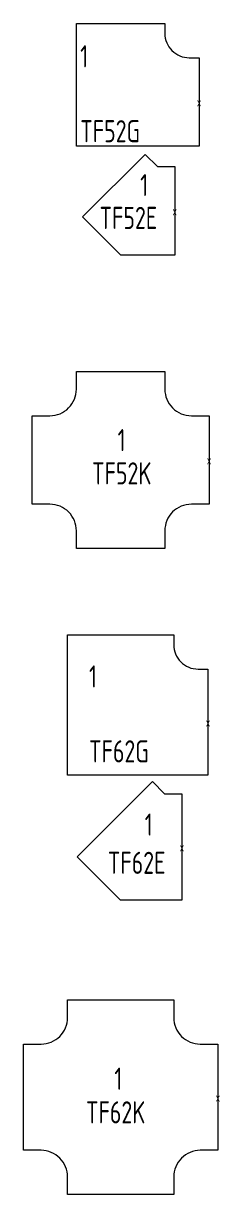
# Model space of a CAD drawing. Header units: metres. Extents: x -162 to 83385, y -62392 to -1971.
# Drawn here: x 18550 to 19660, y -62392 to -55776 of the extents above; entities that cross this region are included whole.
import ezdxf
from ezdxf.enums import TextEntityAlignment as Align

# ---------------------------------------------------------------- set-up
doc = ezdxf.new("R2010")
doc.units = ezdxf.units.M
doc.header["$LTSCALE"] = 0.5
for name, color, linetype, lineweight in [('ELIN_Attribut_01_Produkt_ID', 7, 'Continuous', 0), ('ELIN_Attribut_02_Stromkreis', 7, 'Continuous', 0), ('ELIN_Attribut_03_Verteilerbereich', 7, 'Continuous', 0), ('ELIN_Attribut_04_Montagehoehe', 7, 'Continuous', 0), ('ELIN_Attribut_05_Montageart', 7, 'Continuous', 0), ('ELIN_Attribut_06_Tuernummer', 7, 'Continuous', 0), ('ELIN_Attribut_07_Bemerkung', 7, 'Continuous', 0), ('ELIN_Attribut_08_Adresse', 7, 'Continuous', 0), ('ELIN_Attribut_10_AKZ1', 7, 'Continuous', 0), ('ELIN_Attribut_11_AKZ2', 7, 'Continuous', 0), ('ELIN_Attribut_12_Sonstiges1', 7, 'Continuous', 0), ('ELIN_Attribut_13_Sonstiges2', 7, 'Continuous', 0), ('ELIN_Attribut_14_Bauteil', 7, 'Continuous', 0), ('ELIN_Attribut_15_Ebene', 7, 'Continuous', 0), ('ELIN_Attribut_16_Raumnummer', 7, 'Continuous', 0), ('ELIN_Attribut_17_Raumname', 7, 'Continuous', 0), ('ELIN_Attribut_18_Montageabschnitt', 7, 'Continuous', 0), ('ELIN_Attribut_Basispunkt', 2, 'Continuous', 0), ('ELIN_Attribute_GEMOS', 11, 'Continuous', 0), ('ELIN_Attribute_Tragsystem', 7, 'Continuous', 0), ('ELIN_KTF_DE_Kabeltasse', 5, 'Continuous', 0)]:
    doc.layers.add(name, color=color, linetype=linetype, lineweight=lineweight)
doc.layers.get('0').off()
doc.styles.add('ELIN_Attribute', font='isocp.shx', dxfattribs={"width": 0.8})
doc.styles.add('ELIN_SY', font='isocp.shx', dxfattribs={"width": 0.9})

# ---------------------------------------------------------------- blocks, each defined once
blk = doc.blocks.new('ELIN_KTF_KT500-WINKEL90')
at = {"color": 0}
blk.add_lwpolyline([(-694, 444), (-194, 444), (-194, 388, 0.414214), (-56, 250), (0, 250), (0, -250), (-694, -250)], format="xyb", close=True, dxfattribs=at)
at = {"layer": 'ELIN_Attribut_01_Produkt_ID', "color": 0, "style": 'ELIN_SY', "width": 0.8, "flags": 8}
blk.add_attdef('01_PRODUKT_ID', (-672.6, -227.2), '', height=125, dxfattribs=at)
at = {"layer": 'ELIN_Attribut_02_Stromkreis', "style": 'ELIN_Attribute', "width": 0.8, "flags": 8}
blk.add_attdef('02_STROMKREIS', (168.4, -14.6, 0), '', height=150, dxfattribs=at)
at = {"layer": 'ELIN_Attribut_03_Verteilerbereich', "style": 'ELIN_Attribute', "width": 0.8, "flags": 8}
blk.add_attdef('03_VERTEILERBEREICH', (-247.5, -404.4, 0), '', height=125, dxfattribs=at)
at = {"layer": 'ELIN_Attribut_04_Montagehoehe', "style": 'ELIN_Attribute', "width": 0.8, "flags": 8}
blk.add_attdef('04_MONTAGEHOEHE', text='', height=125, dxfattribs=at).set_placement((0, 0, 0), align=Align.RIGHT)
at = {"layer": 'ELIN_Attribut_05_Montageart', "style": 'ELIN_Attribute', "width": 0.8, "flags": 8}
blk.add_attdef('05_MONTAGEART', (168.4, -204.4, 0), '', height=125, dxfattribs=at)
at = {"layer": 'ELIN_Attribut_06_Tuernummer', "style": 'ELIN_Attribute', "width": 0.8, "flags": 8}
blk.add_attdef('06_TUERNUMMER', text='', height=125, dxfattribs=at).set_placement((0, 0, 0), align=Align.RIGHT)
at = {"layer": 'ELIN_Attribut_07_Bemerkung', "style": 'ELIN_Attribute', "width": 0.8, "flags": 8}
blk.add_attdef('07_BEMERKUNG', (-247.5, -604.4, 0), '', height=125, dxfattribs=at)
at = {"layer": 'ELIN_Attribut_08_Adresse', "style": 'ELIN_Attribute', "width": 0.8, "flags": 8}
blk.add_attdef('08_ADRESSE', (-247.5, -804.4, 0), '', height=125, dxfattribs=at)
at = {"layer": 'ELIN_Attribut_10_AKZ1', "style": 'ELIN_Attribute', "width": 0.8, "flags": 8}
blk.add_attdef('10_AKZ1', (-247.5, -1204.4, 0), '', height=125, dxfattribs=at)
at = {"layer": 'ELIN_Attribut_11_AKZ2', "style": 'ELIN_Attribute', "width": 0.8, "flags": 8}
blk.add_attdef('11_AKZ2', (-247.5, -1404.4, 0), '', height=125, dxfattribs=at)
at = {"layer": 'ELIN_Attribut_12_Sonstiges1', "style": 'ELIN_Attribute', "width": 0.8, "flags": 8}
blk.add_attdef('12_SONSTIGES1', (-247.5, -1604.4, 0), '', height=125, dxfattribs=at)
at = {"layer": 'ELIN_Attribut_13_Sonstiges2', "style": 'ELIN_Attribute', "width": 0.8, "flags": 8}
blk.add_attdef('13_SONSTIGES2', (-247.5, -1804.4, 0), '', height=125, dxfattribs=at)
at = {"layer": 'ELIN_Attribut_14_Bauteil', "color": 7, "style": 'ELIN_Attribute', "width": 0.8, "flags": 9}
blk.add_attdef('14_BAUTEIL', (-60.3, 4.9), '', height=125, dxfattribs=at)
at = {"layer": 'ELIN_Attribut_15_Ebene', "color": 7, "style": 'ELIN_Attribute', "width": 0.8, "flags": 9}
blk.add_attdef('15_EBENE', (-60.3, -195.1), '', height=125, dxfattribs=at)
at = {"layer": 'ELIN_Attribut_16_Raumnummer', "style": 'ELIN_Attribute', "width": 0.8, "flags": 8}
blk.add_attdef('16_RAUMNUMMER', (-247.5, -2404.4, 0), '', height=125, dxfattribs=at)
at = {"layer": 'ELIN_Attribut_17_Raumname', "style": 'ELIN_Attribute', "width": 0.8, "flags": 8}
blk.add_attdef('17_RAUMNAME', (-247.5, -2604.4, 0), '', height=125, dxfattribs=at)
at = {"layer": 'ELIN_Attribut_18_Montageabschnitt', "color": 0, "style": 'ELIN_SY', "width": 0.8, "flags": 9}
blk.add_attdef('18_MONTAGEABSCHNITT', (-60.3, -395.1), '', height=125, dxfattribs=at)
at = {"layer": 'ELIN_Attribut_Basispunkt', "style": 'ELIN_Attribute', "width": 0.8, "flags": 8}
blk.add_attdef('Basispunkt', text='', height=50, dxfattribs=at).set_placement((0, 0), align=Align.MIDDLE)
at = {"layer": 'ELIN_Attribute_GEMOS', "style": 'ELIN_Attribute', "width": 0.6}
for tag, p in [('G01_PRO02ID', (1620.5, 183.6)), ('G02_BEZEICHNUNG', (1620.5, -14.6, 0)), ('G03_DESCRIPTION', (1620.5, -204.4, 0)), ('G04_GEMOS-SYMBOL', (1623.8, -404.4, 0)), ('G05_GEMOS-TYP', (1623.8, -604.4, 0)), ('G06_ORTSKENNUNG', (1620.5, -804.4, 0)), ('G08_FREI1', (1620.5, -1004.4, 0)), ('G08_FREI2', (1620.5, -1204.4, 0))]:
    blk.add_attdef(tag, p, '', height=125, dxfattribs=at)
at = {"layer": 'ELIN_Attribute_Tragsystem', "color": 0, "style": 'ELIN_SY', "width": 0.8, "flags": 8}
blk.add_attdef('T01_ANZAHL', (-672.6, 195.7), '', height=125, dxfattribs=at)
blk = doc.blocks.new('ELIN_KTF_KT500-WINKEL45')
at = {"color": 0}
blk.add_lwpolyline([(-305.1, -250), (-520.8, -34.3), (-167.3, 319.3), (-98, 250), (0, 250), (0, -250)], close=True, dxfattribs=at)
at = {"layer": 'ELIN_Attribut_01_Produkt_ID', "color": 0, "style": 'ELIN_SY', "width": 0.8, "flags": 8}
blk.add_attdef('01_PRODUKT_ID', (-356.9, -56.8), '', height=125, dxfattribs=at)
at = {"layer": 'ELIN_Attribut_02_Stromkreis', "style": 'ELIN_Attribute', "width": 0.8, "flags": 8}
blk.add_attdef('02_STROMKREIS', (168.4, -14.6, 0), '', height=150, dxfattribs=at)
at = {"layer": 'ELIN_Attribut_03_Verteilerbereich', "style": 'ELIN_Attribute', "width": 0.8, "flags": 8}
blk.add_attdef('03_VERTEILERBEREICH', (-247.5, -404.4, 0), '', height=125, dxfattribs=at)
at = {"layer": 'ELIN_Attribut_04_Montagehoehe', "style": 'ELIN_Attribute', "width": 0.8, "flags": 8}
blk.add_attdef('04_MONTAGEHOEHE', text='', height=125, dxfattribs=at).set_placement((0, 0, 0), align=Align.RIGHT)
at = {"layer": 'ELIN_Attribut_05_Montageart', "style": 'ELIN_Attribute', "width": 0.8, "flags": 8}
blk.add_attdef('05_MONTAGEART', (168.4, -204.4, 0), '', height=125, dxfattribs=at)
at = {"layer": 'ELIN_Attribut_06_Tuernummer', "style": 'ELIN_Attribute', "width": 0.8, "flags": 8}
blk.add_attdef('06_TUERNUMMER', text='', height=125, dxfattribs=at).set_placement((0, 0, 0), align=Align.RIGHT)
at = {"layer": 'ELIN_Attribut_07_Bemerkung', "style": 'ELIN_Attribute', "width": 0.8, "flags": 8}
blk.add_attdef('07_BEMERKUNG', (-247.5, -604.4, 0), '', height=125, dxfattribs=at)
at = {"layer": 'ELIN_Attribut_08_Adresse', "style": 'ELIN_Attribute', "width": 0.8, "flags": 8}
blk.add_attdef('08_ADRESSE', (-247.5, -804.4, 0), '', height=125, dxfattribs=at)
at = {"layer": 'ELIN_Attribut_10_AKZ1', "style": 'ELIN_Attribute', "width": 0.8, "flags": 8}
blk.add_attdef('10_AKZ1', (-247.5, -1204.4, 0), '', height=125, dxfattribs=at)
at = {"layer": 'ELIN_Attribut_11_AKZ2', "style": 'ELIN_Attribute', "width": 0.8, "flags": 8}
blk.add_attdef('11_AKZ2', (-247.5, -1404.4, 0), '', height=125, dxfattribs=at)
at = {"layer": 'ELIN_Attribut_12_Sonstiges1', "style": 'ELIN_Attribute', "width": 0.8, "flags": 8}
blk.add_attdef('12_SONSTIGES1', (-247.5, -1604.4, 0), '', height=125, dxfattribs=at)
at = {"layer": 'ELIN_Attribut_13_Sonstiges2', "style": 'ELIN_Attribute', "width": 0.8, "flags": 8}
blk.add_attdef('13_SONSTIGES2', (-247.5, -1804.4, 0), '', height=125, dxfattribs=at)
at = {"layer": 'ELIN_Attribut_14_Bauteil', "color": 7, "style": 'ELIN_Attribute', "width": 0.8, "flags": 9}
blk.add_attdef('14_BAUTEIL', (39.7, 104.9), '', height=125, dxfattribs=at)
at = {"layer": 'ELIN_Attribut_15_Ebene', "color": 7, "style": 'ELIN_Attribute', "width": 0.8, "flags": 9}
blk.add_attdef('15_EBENE', (39.7, -95.1), '', height=125, dxfattribs=at)
at = {"layer": 'ELIN_Attribut_16_Raumnummer', "style": 'ELIN_Attribute', "width": 0.8, "flags": 8}
blk.add_attdef('16_RAUMNUMMER', (-247.5, -2404.4, 0), '', height=125, dxfattribs=at)
at = {"layer": 'ELIN_Attribut_17_Raumname', "style": 'ELIN_Attribute', "width": 0.8, "flags": 8}
blk.add_attdef('17_RAUMNAME', (-247.5, -2604.4, 0), '', height=125, dxfattribs=at)
at = {"layer": 'ELIN_Attribut_18_Montageabschnitt', "color": 0, "style": 'ELIN_SY', "width": 0.8, "flags": 9}
blk.add_attdef('18_MONTAGEABSCHNITT', (39.7, -295.1), '', height=125, dxfattribs=at)
at = {"layer": 'ELIN_Attribut_Basispunkt', "style": 'ELIN_Attribute', "width": 0.8, "flags": 8}
blk.add_attdef('Basispunkt', text='', height=50, dxfattribs=at).set_placement((0, 0), align=Align.MIDDLE)
at = {"layer": 'ELIN_Attribute_GEMOS', "style": 'ELIN_Attribute', "width": 0.6}
for tag, p in [('G01_PRO02ID', (1620.5, 183.6)), ('G02_BEZEICHNUNG', (1620.5, -14.6, 0)), ('G03_DESCRIPTION', (1620.5, -204.4, 0)), ('G04_GEMOS-SYMBOL', (1623.8, -404.4, 0)), ('G05_GEMOS-TYP', (1623.8, -604.4, 0)), ('G06_ORTSKENNUNG', (1620.5, -804.4, 0)), ('G08_FREI1', (1620.5, -1004.4, 0)), ('G08_FREI2', (1620.5, -1204.4, 0))]:
    blk.add_attdef(tag, p, '', height=125, dxfattribs=at)
at = {"layer": 'ELIN_Attribute_Tragsystem', "color": 0, "style": 'ELIN_SY', "width": 0.8, "flags": 8}
blk.add_attdef('T01_ANZAHL', (-257.5, 111.2), '', height=125, dxfattribs=at)
blk = doc.blocks.new('ELIN_KTF_KT500-KREUZUNG')
at = {"color": 0}
blk.add_lwpolyline([(-1000, 250), (-900, 250, 0.414214), (-750, 400), (-750, 500), (-250, 500), (-250, 400, 0.414214), (-100, 250), (0, 250), (0, -250), (-100, -250, 0.414214), (-250, -400), (-250, -500), (-750, -500), (-750, -400, 0.414214), (-900, -250), (-1000, -250)], format="xyb", close=True, dxfattribs=at)
at = {"layer": 'ELIN_Attribut_01_Produkt_ID', "color": 0, "style": 'ELIN_SY', "width": 0.8, "flags": 8}
blk.add_attdef('01_PRODUKT_ID', (-572.6, -227.2), '', height=125, dxfattribs=at)
at = {"layer": 'ELIN_Attribut_02_Stromkreis', "style": 'ELIN_Attribute', "width": 0.8, "flags": 8}
blk.add_attdef('02_STROMKREIS', (168.4, -14.6, 0), '', height=150, dxfattribs=at)
at = {"layer": 'ELIN_Attribut_03_Verteilerbereich', "style": 'ELIN_Attribute', "width": 0.8, "flags": 8}
blk.add_attdef('03_VERTEILERBEREICH', (-247.5, -404.4, 0), '', height=125, dxfattribs=at)
at = {"layer": 'ELIN_Attribut_04_Montagehoehe', "style": 'ELIN_Attribute', "width": 0.8, "flags": 8}
blk.add_attdef('04_MONTAGEHOEHE', text='', height=125, dxfattribs=at).set_placement((0, 0, 0), align=Align.RIGHT)
at = {"layer": 'ELIN_Attribut_05_Montageart', "style": 'ELIN_Attribute', "width": 0.8, "flags": 8}
blk.add_attdef('05_MONTAGEART', (168.4, -204.4, 0), '', height=125, dxfattribs=at)
at = {"layer": 'ELIN_Attribut_06_Tuernummer', "style": 'ELIN_Attribute', "width": 0.8, "flags": 8}
blk.add_attdef('06_TUERNUMMER', text='', height=125, dxfattribs=at).set_placement((0, 0, 0), align=Align.RIGHT)
at = {"layer": 'ELIN_Attribut_07_Bemerkung', "style": 'ELIN_Attribute', "width": 0.8, "flags": 8}
blk.add_attdef('07_BEMERKUNG', (-247.5, -604.4, 0), '', height=125, dxfattribs=at)
at = {"layer": 'ELIN_Attribut_08_Adresse', "style": 'ELIN_Attribute', "width": 0.8, "flags": 8}
blk.add_attdef('08_ADRESSE', (-247.5, -804.4, 0), '', height=125, dxfattribs=at)
at = {"layer": 'ELIN_Attribut_10_AKZ1', "style": 'ELIN_Attribute', "width": 0.8, "flags": 8}
blk.add_attdef('10_AKZ1', (-247.5, -1204.4, 0), '', height=125, dxfattribs=at)
at = {"layer": 'ELIN_Attribut_11_AKZ2', "style": 'ELIN_Attribute', "width": 0.8, "flags": 8}
blk.add_attdef('11_AKZ2', (-247.5, -1404.4, 0), '', height=125, dxfattribs=at)
at = {"layer": 'ELIN_Attribut_12_Sonstiges1', "style": 'ELIN_Attribute', "width": 0.8, "flags": 8}
blk.add_attdef('12_SONSTIGES1', (-247.5, -1604.4, 0), '', height=125, dxfattribs=at)
at = {"layer": 'ELIN_Attribut_13_Sonstiges2', "style": 'ELIN_Attribute', "width": 0.8, "flags": 8}
blk.add_attdef('13_SONSTIGES2', (-247.5, -1804.4, 0), '', height=125, dxfattribs=at)
at = {"layer": 'ELIN_Attribut_14_Bauteil', "color": 7, "style": 'ELIN_Attribute', "width": 0.8, "flags": 9}
blk.add_attdef('14_BAUTEIL', (39.7, 4.9), '', height=125, dxfattribs=at)
at = {"layer": 'ELIN_Attribut_15_Ebene', "color": 7, "style": 'ELIN_Attribute', "width": 0.8, "flags": 9}
blk.add_attdef('15_EBENE', (39.7, -195.1), '', height=125, dxfattribs=at)
at = {"layer": 'ELIN_Attribut_16_Raumnummer', "style": 'ELIN_Attribute', "width": 0.8, "flags": 8}
blk.add_attdef('16_RAUMNUMMER', (-247.5, -2404.4, 0), '', height=125, dxfattribs=at)
at = {"layer": 'ELIN_Attribut_17_Raumname', "style": 'ELIN_Attribute', "width": 0.8, "flags": 8}
blk.add_attdef('17_RAUMNAME', (-247.5, -2604.4, 0), '', height=125, dxfattribs=at)
at = {"layer": 'ELIN_Attribut_18_Montageabschnitt', "color": 0, "style": 'ELIN_SY', "width": 0.8, "flags": 9}
blk.add_attdef('18_MONTAGEABSCHNITT', (39.7, -395.1), '', height=125, dxfattribs=at)
at = {"layer": 'ELIN_Attribut_Basispunkt', "style": 'ELIN_Attribute', "width": 0.8, "flags": 8}
blk.add_attdef('Basispunkt', text='', height=50, dxfattribs=at).set_placement((0, 0), align=Align.MIDDLE)
at = {"layer": 'ELIN_Attribute_GEMOS', "style": 'ELIN_Attribute', "width": 0.6}
for tag, p in [('G01_PRO02ID', (1620.5, 183.6)), ('G02_BEZEICHNUNG', (1620.5, -14.6, 0)), ('G03_DESCRIPTION', (1620.5, -204.4, 0)), ('G04_GEMOS-SYMBOL', (1623.8, -404.4, 0)), ('G05_GEMOS-TYP', (1623.8, -604.4, 0)), ('G06_ORTSKENNUNG', (1620.5, -804.4, 0)), ('G08_FREI1', (1620.5, -1004.4, 0)), ('G08_FREI2', (1620.5, -1204.4, 0))]:
    blk.add_attdef(tag, p, '', height=125, dxfattribs=at)
at = {"layer": 'ELIN_Attribute_Tragsystem', "color": 0, "style": 'ELIN_SY', "width": 0.8, "flags": 8}
blk.add_attdef('T01_ANZAHL', (-572.6, 195.7), '', height=125, dxfattribs=at)
blk = doc.blocks.new('ELIN_KTF_KT600-WINKEL90')
at = {"color": 0}
blk.add_lwpolyline([(-794, 494), (-194, 494), (-194, 438, 0.414214), (-56, 300), (0, 300), (0, -300), (-794, -300)], format="xyb", close=True, dxfattribs=at)
at = {"layer": 'ELIN_Attribut_01_Produkt_ID', "color": 0, "style": 'ELIN_SY', "width": 0.8, "flags": 8}
blk.add_attdef('01_PRODUKT_ID', (-672.6, -227.2), '', height=125, dxfattribs=at)
at = {"layer": 'ELIN_Attribut_02_Stromkreis', "style": 'ELIN_Attribute', "width": 0.8, "flags": 8}
blk.add_attdef('02_STROMKREIS', (168.4, -14.6, 0), '', height=150, dxfattribs=at)
at = {"layer": 'ELIN_Attribut_03_Verteilerbereich', "style": 'ELIN_Attribute', "width": 0.8, "flags": 8}
blk.add_attdef('03_VERTEILERBEREICH', (-247.5, -404.4, 0), '', height=125, dxfattribs=at)
at = {"layer": 'ELIN_Attribut_04_Montagehoehe', "style": 'ELIN_Attribute', "width": 0.8, "flags": 8}
blk.add_attdef('04_MONTAGEHOEHE', text='', height=125, dxfattribs=at).set_placement((0, 0, 0), align=Align.RIGHT)
at = {"layer": 'ELIN_Attribut_05_Montageart', "style": 'ELIN_Attribute', "width": 0.8, "flags": 8}
blk.add_attdef('05_MONTAGEART', (168.4, -204.4, 0), '', height=125, dxfattribs=at)
at = {"layer": 'ELIN_Attribut_06_Tuernummer', "style": 'ELIN_Attribute', "width": 0.8, "flags": 8}
blk.add_attdef('06_TUERNUMMER', text='', height=125, dxfattribs=at).set_placement((0, 0, 0), align=Align.RIGHT)
at = {"layer": 'ELIN_Attribut_07_Bemerkung', "style": 'ELIN_Attribute', "width": 0.8, "flags": 8}
blk.add_attdef('07_BEMERKUNG', (-247.5, -604.4, 0), '', height=125, dxfattribs=at)
at = {"layer": 'ELIN_Attribut_08_Adresse', "style": 'ELIN_Attribute', "width": 0.8, "flags": 8}
blk.add_attdef('08_ADRESSE', (-247.5, -804.4, 0), '', height=125, dxfattribs=at)
at = {"layer": 'ELIN_Attribut_10_AKZ1', "style": 'ELIN_Attribute', "width": 0.8, "flags": 8}
blk.add_attdef('10_AKZ1', (-247.5, -1204.4, 0), '', height=125, dxfattribs=at)
at = {"layer": 'ELIN_Attribut_11_AKZ2', "style": 'ELIN_Attribute', "width": 0.8, "flags": 8}
blk.add_attdef('11_AKZ2', (-247.5, -1404.4, 0), '', height=125, dxfattribs=at)
at = {"layer": 'ELIN_Attribut_12_Sonstiges1', "style": 'ELIN_Attribute', "width": 0.8, "flags": 8}
blk.add_attdef('12_SONSTIGES1', (-247.5, -1604.4, 0), '', height=125, dxfattribs=at)
at = {"layer": 'ELIN_Attribut_13_Sonstiges2', "style": 'ELIN_Attribute', "width": 0.8, "flags": 8}
blk.add_attdef('13_SONSTIGES2', (-247.5, -1804.4, 0), '', height=125, dxfattribs=at)
at = {"layer": 'ELIN_Attribut_14_Bauteil', "color": 7, "style": 'ELIN_Attribute', "width": 0.8, "flags": 9}
blk.add_attdef('14_BAUTEIL', (-60.3, 4.9), '', height=125, dxfattribs=at)
at = {"layer": 'ELIN_Attribut_15_Ebene', "color": 7, "style": 'ELIN_Attribute', "width": 0.8, "flags": 9}
blk.add_attdef('15_EBENE', (-60.3, -195.1), '', height=125, dxfattribs=at)
at = {"layer": 'ELIN_Attribut_16_Raumnummer', "style": 'ELIN_Attribute', "width": 0.8, "flags": 8}
blk.add_attdef('16_RAUMNUMMER', (-247.5, -2404.4, 0), '', height=125, dxfattribs=at)
at = {"layer": 'ELIN_Attribut_17_Raumname', "style": 'ELIN_Attribute', "width": 0.8, "flags": 8}
blk.add_attdef('17_RAUMNAME', (-247.5, -2604.4, 0), '', height=125, dxfattribs=at)
at = {"layer": 'ELIN_Attribut_18_Montageabschnitt', "color": 0, "style": 'ELIN_SY', "width": 0.8, "flags": 9}
blk.add_attdef('18_MONTAGEABSCHNITT', (-60.3, -395.1), '', height=125, dxfattribs=at)
at = {"layer": 'ELIN_Attribut_Basispunkt', "style": 'ELIN_Attribute', "width": 0.8, "flags": 8}
blk.add_attdef('Basispunkt', text='', height=50, dxfattribs=at).set_placement((0, 0), align=Align.MIDDLE)
at = {"layer": 'ELIN_Attribute_GEMOS', "style": 'ELIN_Attribute', "width": 0.6}
for tag, p in [('G01_PRO02ID', (1620.5, 183.6)), ('G02_BEZEICHNUNG', (1620.5, -14.6, 0)), ('G03_DESCRIPTION', (1620.5, -204.4, 0)), ('G04_GEMOS-SYMBOL', (1623.8, -404.4, 0)), ('G05_GEMOS-TYP', (1623.8, -604.4, 0)), ('G06_ORTSKENNUNG', (1620.5, -804.4, 0)), ('G08_FREI1', (1620.5, -1004.4, 0)), ('G08_FREI2', (1620.5, -1204.4, 0))]:
    blk.add_attdef(tag, p, '', height=125, dxfattribs=at)
at = {"layer": 'ELIN_Attribute_Tragsystem', "color": 0, "style": 'ELIN_SY', "width": 0.8, "flags": 8}
blk.add_attdef('T01_ANZAHL', (-672.6, 195.7), '', height=125, dxfattribs=at)
blk = doc.blocks.new('ELIN_KTF_KT600-WINKEL45')
at = {"color": 0}
blk.add_lwpolyline([(-346.5, -300), (-591.6, -55), (-167.3, 369.3), (-98, 300), (0, 300), (0, -300)], close=True, dxfattribs=at)
at = {"layer": 'ELIN_Attribut_01_Produkt_ID', "color": 0, "style": 'ELIN_SY', "width": 0.8, "flags": 8}
blk.add_attdef('01_PRODUKT_ID', (-356.9, -56.8), '', height=125, dxfattribs=at)
at = {"layer": 'ELIN_Attribut_02_Stromkreis', "style": 'ELIN_Attribute', "width": 0.8, "flags": 8}
blk.add_attdef('02_STROMKREIS', (168.4, -14.6, 0), '', height=150, dxfattribs=at)
at = {"layer": 'ELIN_Attribut_03_Verteilerbereich', "style": 'ELIN_Attribute', "width": 0.8, "flags": 8}
blk.add_attdef('03_VERTEILERBEREICH', (-247.5, -404.4, 0), '', height=125, dxfattribs=at)
at = {"layer": 'ELIN_Attribut_04_Montagehoehe', "style": 'ELIN_Attribute', "width": 0.8, "flags": 8}
blk.add_attdef('04_MONTAGEHOEHE', text='', height=125, dxfattribs=at).set_placement((0, 0, 0), align=Align.RIGHT)
at = {"layer": 'ELIN_Attribut_05_Montageart', "style": 'ELIN_Attribute', "width": 0.8, "flags": 8}
blk.add_attdef('05_MONTAGEART', (168.4, -204.4, 0), '', height=125, dxfattribs=at)
at = {"layer": 'ELIN_Attribut_06_Tuernummer', "style": 'ELIN_Attribute', "width": 0.8, "flags": 8}
blk.add_attdef('06_TUERNUMMER', text='', height=125, dxfattribs=at).set_placement((0, 0, 0), align=Align.RIGHT)
at = {"layer": 'ELIN_Attribut_07_Bemerkung', "style": 'ELIN_Attribute', "width": 0.8, "flags": 8}
blk.add_attdef('07_BEMERKUNG', (-247.5, -604.4, 0), '', height=125, dxfattribs=at)
at = {"layer": 'ELIN_Attribut_08_Adresse', "style": 'ELIN_Attribute', "width": 0.8, "flags": 8}
blk.add_attdef('08_ADRESSE', (-247.5, -804.4, 0), '', height=125, dxfattribs=at)
at = {"layer": 'ELIN_Attribut_10_AKZ1', "style": 'ELIN_Attribute', "width": 0.8, "flags": 8}
blk.add_attdef('10_AKZ1', (-247.5, -1204.4, 0), '', height=125, dxfattribs=at)
at = {"layer": 'ELIN_Attribut_11_AKZ2', "style": 'ELIN_Attribute', "width": 0.8, "flags": 8}
blk.add_attdef('11_AKZ2', (-247.5, -1404.4, 0), '', height=125, dxfattribs=at)
at = {"layer": 'ELIN_Attribut_12_Sonstiges1', "style": 'ELIN_Attribute', "width": 0.8, "flags": 8}
blk.add_attdef('12_SONSTIGES1', (-247.5, -1604.4, 0), '', height=125, dxfattribs=at)
at = {"layer": 'ELIN_Attribut_13_Sonstiges2', "style": 'ELIN_Attribute', "width": 0.8, "flags": 8}
blk.add_attdef('13_SONSTIGES2', (-247.5, -1804.4, 0), '', height=125, dxfattribs=at)
at = {"layer": 'ELIN_Attribut_14_Bauteil', "color": 7, "style": 'ELIN_Attribute', "width": 0.8, "flags": 9}
blk.add_attdef('14_BAUTEIL', (39.7, 104.9), '', height=125, dxfattribs=at)
at = {"layer": 'ELIN_Attribut_15_Ebene', "color": 7, "style": 'ELIN_Attribute', "width": 0.8, "flags": 9}
blk.add_attdef('15_EBENE', (39.7, -95.1), '', height=125, dxfattribs=at)
at = {"layer": 'ELIN_Attribut_16_Raumnummer', "style": 'ELIN_Attribute', "width": 0.8, "flags": 8}
blk.add_attdef('16_RAUMNUMMER', (-247.5, -2404.4, 0), '', height=125, dxfattribs=at)
at = {"layer": 'ELIN_Attribut_17_Raumname', "style": 'ELIN_Attribute', "width": 0.8, "flags": 8}
blk.add_attdef('17_RAUMNAME', (-247.5, -2604.4, 0), '', height=125, dxfattribs=at)
at = {"layer": 'ELIN_Attribut_18_Montageabschnitt', "color": 0, "style": 'ELIN_SY', "width": 0.8, "flags": 9}
blk.add_attdef('18_MONTAGEABSCHNITT', (39.7, -295.1), '', height=125, dxfattribs=at)
at = {"layer": 'ELIN_Attribut_Basispunkt', "style": 'ELIN_Attribute', "width": 0.8, "flags": 8}
blk.add_attdef('Basispunkt', text='', height=50, dxfattribs=at).set_placement((0, 0), align=Align.MIDDLE)
at = {"layer": 'ELIN_Attribute_GEMOS', "style": 'ELIN_Attribute', "width": 0.6}
for tag, p in [('G01_PRO02ID', (1620.5, 183.6)), ('G02_BEZEICHNUNG', (1620.5, -14.6, 0)), ('G03_DESCRIPTION', (1620.5, -204.4, 0)), ('G04_GEMOS-SYMBOL', (1623.8, -404.4, 0)), ('G05_GEMOS-TYP', (1623.8, -604.4, 0)), ('G06_ORTSKENNUNG', (1620.5, -804.4, 0)), ('G08_FREI1', (1620.5, -1004.4, 0)), ('G08_FREI2', (1620.5, -1204.4, 0))]:
    blk.add_attdef(tag, p, '', height=125, dxfattribs=at)
at = {"layer": 'ELIN_Attribute_Tragsystem', "color": 0, "style": 'ELIN_SY', "width": 0.8, "flags": 8}
blk.add_attdef('T01_ANZAHL', (-257.5, 111.2), '', height=125, dxfattribs=at)
blk = doc.blocks.new('ELIN_KTF_KT600-KREUZUNG')
at = {"color": 0}
blk.add_lwpolyline([(-1100, 300), (-1000, 300, 0.414214), (-850, 450), (-850, 550), (-250, 550), (-250, 450, 0.414214), (-100, 300), (0, 300), (0, -300), (-100, -300, 0.414214), (-250, -450), (-250, -550), (-850, -550), (-850, -450, 0.414214), (-1000, -300), (-1100, -300)], format="xyb", close=True, dxfattribs=at)
at = {"layer": 'ELIN_Attribut_01_Produkt_ID', "color": 0, "style": 'ELIN_SY', "width": 0.8, "flags": 8}
blk.add_attdef('01_PRODUKT_ID', (-572.6, -227.2), '', height=125, dxfattribs=at)
at = {"layer": 'ELIN_Attribut_02_Stromkreis', "style": 'ELIN_Attribute', "width": 0.8, "flags": 8}
blk.add_attdef('02_STROMKREIS', (168.4, -14.6, 0), '', height=150, dxfattribs=at)
at = {"layer": 'ELIN_Attribut_03_Verteilerbereich', "style": 'ELIN_Attribute', "width": 0.8, "flags": 8}
blk.add_attdef('03_VERTEILERBEREICH', (-247.5, -404.4, 0), '', height=125, dxfattribs=at)
at = {"layer": 'ELIN_Attribut_04_Montagehoehe', "style": 'ELIN_Attribute', "width": 0.8, "flags": 8}
blk.add_attdef('04_MONTAGEHOEHE', text='', height=125, dxfattribs=at).set_placement((0, 0, 0), align=Align.RIGHT)
at = {"layer": 'ELIN_Attribut_05_Montageart', "style": 'ELIN_Attribute', "width": 0.8, "flags": 8}
blk.add_attdef('05_MONTAGEART', (168.4, -204.4, 0), '', height=125, dxfattribs=at)
at = {"layer": 'ELIN_Attribut_06_Tuernummer', "style": 'ELIN_Attribute', "width": 0.8, "flags": 8}
blk.add_attdef('06_TUERNUMMER', text='', height=125, dxfattribs=at).set_placement((0, 0, 0), align=Align.RIGHT)
at = {"layer": 'ELIN_Attribut_07_Bemerkung', "style": 'ELIN_Attribute', "width": 0.8, "flags": 8}
blk.add_attdef('07_BEMERKUNG', (-247.5, -604.4, 0), '', height=125, dxfattribs=at)
at = {"layer": 'ELIN_Attribut_08_Adresse', "style": 'ELIN_Attribute', "width": 0.8, "flags": 8}
blk.add_attdef('08_ADRESSE', (-247.5, -804.4, 0), '', height=125, dxfattribs=at)
at = {"layer": 'ELIN_Attribut_10_AKZ1', "style": 'ELIN_Attribute', "width": 0.8, "flags": 8}
blk.add_attdef('10_AKZ1', (-247.5, -1204.4, 0), '', height=125, dxfattribs=at)
at = {"layer": 'ELIN_Attribut_11_AKZ2', "style": 'ELIN_Attribute', "width": 0.8, "flags": 8}
blk.add_attdef('11_AKZ2', (-247.5, -1404.4, 0), '', height=125, dxfattribs=at)
at = {"layer": 'ELIN_Attribut_12_Sonstiges1', "style": 'ELIN_Attribute', "width": 0.8, "flags": 8}
blk.add_attdef('12_SONSTIGES1', (-247.5, -1604.4, 0), '', height=125, dxfattribs=at)
at = {"layer": 'ELIN_Attribut_13_Sonstiges2', "style": 'ELIN_Attribute', "width": 0.8, "flags": 8}
blk.add_attdef('13_SONSTIGES2', (-247.5, -1804.4, 0), '', height=125, dxfattribs=at)
at = {"layer": 'ELIN_Attribut_14_Bauteil', "color": 7, "style": 'ELIN_Attribute', "width": 0.8, "flags": 9}
blk.add_attdef('14_BAUTEIL', (39.7, 4.9), '', height=125, dxfattribs=at)
at = {"layer": 'ELIN_Attribut_15_Ebene', "color": 7, "style": 'ELIN_Attribute', "width": 0.8, "flags": 9}
blk.add_attdef('15_EBENE', (39.7, -195.1), '', height=125, dxfattribs=at)
at = {"layer": 'ELIN_Attribut_16_Raumnummer', "style": 'ELIN_Attribute', "width": 0.8, "flags": 8}
blk.add_attdef('16_RAUMNUMMER', (-247.5, -2404.4, 0), '', height=125, dxfattribs=at)
at = {"layer": 'ELIN_Attribut_17_Raumname', "style": 'ELIN_Attribute', "width": 0.8, "flags": 8}
blk.add_attdef('17_RAUMNAME', (-247.5, -2604.4, 0), '', height=125, dxfattribs=at)
at = {"layer": 'ELIN_Attribut_18_Montageabschnitt', "color": 0, "style": 'ELIN_SY', "width": 0.8, "flags": 9}
blk.add_attdef('18_MONTAGEABSCHNITT', (39.7, -395.1), '', height=125, dxfattribs=at)
at = {"layer": 'ELIN_Attribut_Basispunkt', "style": 'ELIN_Attribute', "width": 0.8, "flags": 8}
blk.add_attdef('Basispunkt', text='', height=50, dxfattribs=at).set_placement((0, 0), align=Align.MIDDLE)
at = {"layer": 'ELIN_Attribute_GEMOS', "style": 'ELIN_Attribute', "width": 0.6}
for tag, p in [('G01_PRO02ID', (1620.5, 183.6)), ('G02_BEZEICHNUNG', (1620.5, -14.6, 0)), ('G03_DESCRIPTION', (1620.5, -204.4, 0)), ('G04_GEMOS-SYMBOL', (1623.8, -404.4, 0)), ('G05_GEMOS-TYP', (1623.8, -604.4, 0)), ('G06_ORTSKENNUNG', (1620.5, -804.4, 0)), ('G08_FREI1', (1620.5, -1004.4, 0)), ('G08_FREI2', (1620.5, -1204.4, 0))]:
    blk.add_attdef(tag, p, '', height=125, dxfattribs=at)
at = {"layer": 'ELIN_Attribute_Tragsystem', "color": 0, "style": 'ELIN_SY', "width": 0.8, "flags": 8}
blk.add_attdef('T01_ANZAHL', (-572.6, 195.7), '', height=125, dxfattribs=at)

msp = doc.modelspace()

# ---------------------------------------------------------------- block references
at = {"layer": 'ELIN_KTF_DE_Kabeltasse', "lineweight": 0}
ref = msp.add_blockref('ELIN_KTF_KT500-WINKEL90', (19544.4, -56219.6), dxfattribs=at)
ref.add_attrib('01_PRODUKT_ID', 'TF52G', (18871.8, -56446.9), dxfattribs={"layer": 'ELIN_Attribut_01_Produkt_ID', "color": 0, "height": 125, "style": 'ELIN_SY', "width": 0.8})
ref.add_attrib('Basispunkt', 'x', dxfattribs={"layer": 'ELIN_Attribut_Basispunkt', "height": 50, "style": 'ELIN_Attribute', "width": 0.8}).set_placement((19544.4, -56219.6), align=Align.MIDDLE)
ref.add_attrib('T01_ANZAHL', '1', (18871.8, -56023.9), dxfattribs={"layer": 'ELIN_Attribute_Tragsystem', "color": 0, "height": 125, "style": 'ELIN_SY', "width": 0.8})
ref = msp.add_blockref('ELIN_KTF_KT500-WINKEL45', (19406.4, -56834.6), dxfattribs=at)
ref.add_attrib('01_PRODUKT_ID', 'TF52E', (18980.9, -56936.8), dxfattribs={"layer": 'ELIN_Attribut_01_Produkt_ID', "color": 0, "height": 125, "style": 'ELIN_SY', "width": 0.8})
ref.add_attrib('Basispunkt', 'x', dxfattribs={"layer": 'ELIN_Attribut_Basispunkt', "height": 50, "style": 'ELIN_Attribute', "width": 0.8}).set_placement((19406.4, -56834.6), align=Align.MIDDLE)
ref.add_attrib('T01_ANZAHL', '1', (19211.1, -56751), dxfattribs={"layer": 'ELIN_Attribute_Tragsystem', "color": 0, "height": 125, "style": 'ELIN_SY', "width": 0.8})
ref = msp.add_blockref('ELIN_KTF_KT500-KREUZUNG', (19600.4, -58241.8), dxfattribs=at)
ref.add_attrib('01_PRODUKT_ID', 'TF52K', (18938.7, -58379.9), dxfattribs={"layer": 'ELIN_Attribut_01_Produkt_ID', "color": 0, "height": 125, "style": 'ELIN_SY', "width": 0.8})
ref.add_attrib('Basispunkt', 'x', dxfattribs={"layer": 'ELIN_Attribut_Basispunkt', "height": 50, "style": 'ELIN_Attribute', "width": 0.8}).set_placement((19600.4, -58241.8), align=Align.MIDDLE)
ref.add_attrib('T01_ANZAHL', '1', (19083.1, -58192.1), dxfattribs={"layer": 'ELIN_Attribute_Tragsystem', "color": 0, "height": 125, "style": 'ELIN_SY', "width": 0.8})
ref = msp.add_blockref('ELIN_KTF_KT600-WINKEL90', (19594.4, -59723), dxfattribs=at)
ref.add_attrib('01_PRODUKT_ID', 'TF62G', (18921.8, -59950.3), dxfattribs={"layer": 'ELIN_Attribut_01_Produkt_ID', "color": 0, "height": 125, "style": 'ELIN_SY', "width": 0.8})
ref.add_attrib('Basispunkt', 'x', dxfattribs={"layer": 'ELIN_Attribut_Basispunkt', "height": 50, "style": 'ELIN_Attribute', "width": 0.8}).set_placement((19594.4, -59723), align=Align.MIDDLE)
ref.add_attrib('T01_ANZAHL', '1', (18921.8, -59527.3), dxfattribs={"layer": 'ELIN_Attribute_Tragsystem', "color": 0, "height": 125, "style": 'ELIN_SY', "width": 0.8})
ref = msp.add_blockref('ELIN_KTF_KT600-WINKEL45', (19447, -60428.2), dxfattribs=at)
ref.add_attrib('01_PRODUKT_ID', 'TF62E', (19028, -60580), dxfattribs={"layer": 'ELIN_Attribut_01_Produkt_ID', "color": 0, "height": 125, "style": 'ELIN_SY', "width": 0.8})
ref.add_attrib('Basispunkt', 'x', dxfattribs={"layer": 'ELIN_Attribut_Basispunkt', "height": 50, "style": 'ELIN_Attribute', "width": 0.8}).set_placement((19447, -60428.2), align=Align.MIDDLE)
ref.add_attrib('T01_ANZAHL', '1', (19236.7, -60364.2), dxfattribs={"layer": 'ELIN_Attribute_Tragsystem', "color": 0, "height": 125, "style": 'ELIN_SY', "width": 0.8})
ref = msp.add_blockref('ELIN_KTF_KT600-KREUZUNG', (19650.4, -61841.8), dxfattribs=at)
ref.add_attrib('01_PRODUKT_ID', 'TF62K', (18904.4, -61989.7), dxfattribs={"layer": 'ELIN_Attribut_01_Produkt_ID', "color": 0, "height": 125, "style": 'ELIN_SY', "width": 0.8})
ref.add_attrib('Basispunkt', 'x', dxfattribs={"layer": 'ELIN_Attribut_Basispunkt', "height": 50, "style": 'ELIN_Attribute', "width": 0.8}).set_placement((19650.4, -61841.8), align=Align.MIDDLE)
ref.add_attrib('T01_ANZAHL', '1', (19065, -61799.9), dxfattribs={"layer": 'ELIN_Attribute_Tragsystem', "color": 0, "height": 125, "style": 'ELIN_SY', "width": 0.8})

doc.saveas('drawing.dxf')
